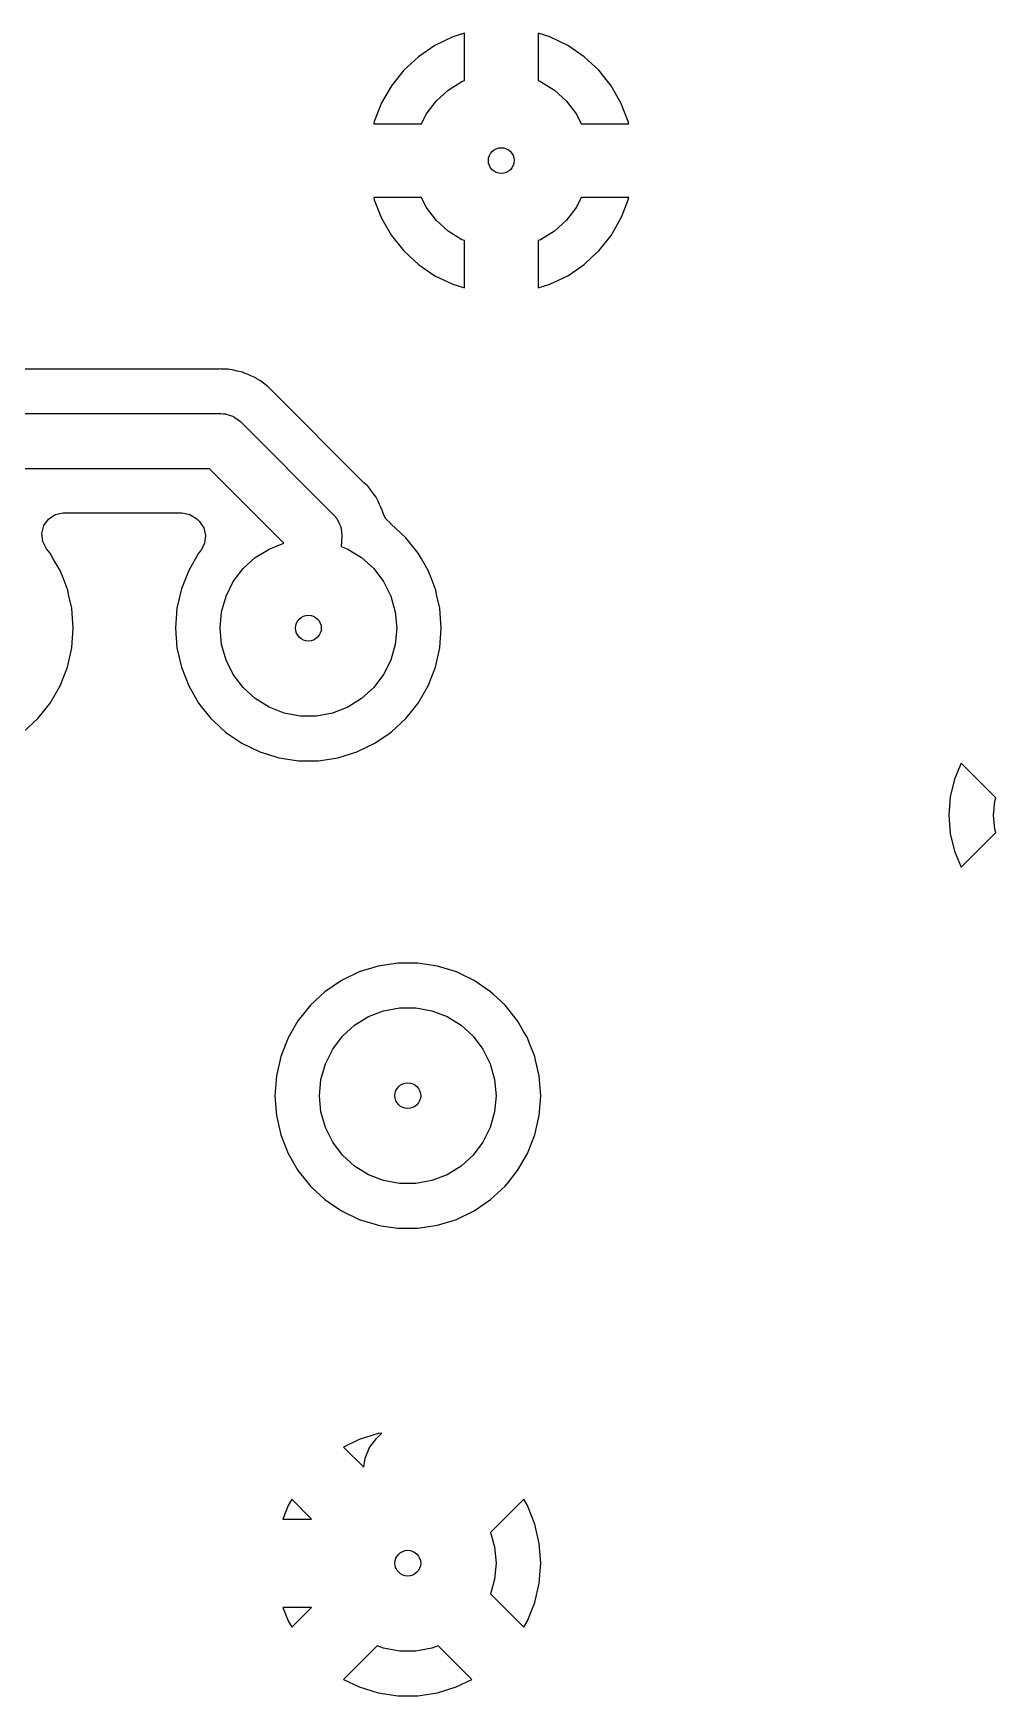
# Model space of a CAD drawing. Extents: x 0.79 to 9.84, y -6.5 to -0.79.
# Drawn here: x 3.587 to 4.102, y -3.358 to -2.469 of the extents above; entities that cross this region are included whole.
import ezdxf

# ---------------------------------------------------------------- set-up
doc = ezdxf.new("R2010")
doc.units = 0
doc.header["$MEASUREMENT"] = 0
doc.layers.add('BLACK', color=7, linetype='CONTINUOUS')

msp = doc.modelspace()

# ---------------------------------------------------------------- linework, layer by layer
at = {"layer": 'BLACK', "linetype": 'CONTINUOUS'}
for p, q in [((3.81144, -2.47125), (3.80187, -2.47586)), ((3.81772, -2.46931), (3.81144, -2.47125)), ((3.81144, -2.47125), (3.81144, -2.47125)), ((3.81772, -2.49458), (3.81772, -2.46931)), ((3.86336, -2.47125), (3.85709, -2.46931)), ((3.85709, -2.46931), (3.85709, -2.49458)), ((3.87293, -2.47586), (3.86336, -2.47125)), ((3.80187, -2.47586), (3.79309, -2.48184)), ((3.80187, -2.47586), (3.80187, -2.47586)), ((3.88171, -2.48184), (3.87293, -2.47586)), ((3.87293, -2.47586), (3.87293, -2.47586)), ((3.78531, -2.48907), (3.77869, -2.49737)), ((3.79309, -2.48184), (3.78531, -2.48907)), ((3.78531, -2.48907), (3.78531, -2.48907)), ((3.79309, -2.48184), (3.79309, -2.48184)), ((3.8895, -2.48907), (3.88171, -2.48184)), ((3.89612, -2.49737), (3.8895, -2.48907)), ((3.8895, -2.48907), (3.8895, -2.48907)), ((3.77868, -2.49737), (3.77337, -2.50657)), ((3.77869, -2.49737), (3.77868, -2.49737)), ((3.80893, -2.4997), (3.81634, -2.49511)), ((3.81634, -2.49511), (3.81772, -2.49458)), ((3.85709, -2.49458), (3.85846, -2.49511)), ((3.85846, -2.49511), (3.86587, -2.4997)), ((3.90143, -2.50657), (3.89612, -2.49737)), ((3.89612, -2.49737), (3.89612, -2.49737)), ((3.77337, -2.50657), (3.76949, -2.51645)), ((3.77337, -2.50657), (3.77337, -2.50657)), ((3.79723, -2.51253), (3.80249, -2.50557)), ((3.80249, -2.50557), (3.80893, -2.4997)), ((3.86587, -2.4997), (3.87232, -2.50557)), ((3.87232, -2.50557), (3.87757, -2.51253)), ((3.90531, -2.51645), (3.90143, -2.50657)), ((3.90143, -2.50657), (3.90143, -2.50657)), ((3.79465, -2.51772), (3.79723, -2.51253)), ((3.87757, -2.51253), (3.88015, -2.51772)), ((3.76949, -2.51646), (3.76921, -2.51772)), ((3.76921, -2.51772), (3.79465, -2.51772)), ((3.76921, -2.51772), (3.76921, -2.51772)), ((3.76949, -2.51645), (3.76949, -2.51646)), ((3.88015, -2.51772), (3.9056, -2.51772)), ((3.90531, -2.51646), (3.90531, -2.51645)), ((3.9056, -2.51772), (3.90531, -2.51646)), ((3.9056, -2.51772), (3.9056, -2.51772)), ((3.79465, -2.55709), (3.76921, -2.55709)), ((3.76921, -2.55709), (3.76949, -2.55835)), ((3.76949, -2.55835), (3.76949, -2.55835)), ((3.76949, -2.55835), (3.77337, -2.56824)), ((3.79723, -2.56227), (3.79465, -2.55709)), ((3.88015, -2.55709), (3.87757, -2.56227)), ((3.9056, -2.55709), (3.88015, -2.55709)), ((3.90163, -2.56772), (3.90531, -2.55835)), ((3.90531, -2.55835), (3.9056, -2.55709)), ((3.90531, -2.55835), (3.90531, -2.55835)), ((3.77337, -2.56824), (3.77337, -2.56824)), ((3.77337, -2.56824), (3.77868, -2.57743)), ((3.80249, -2.56923), (3.79723, -2.56227)), ((3.87757, -2.56227), (3.87232, -2.56923)), ((3.89612, -2.57743), (3.90143, -2.56824)), ((3.90143, -2.56824), (3.90163, -2.56772)), ((3.90143, -2.56824), (3.90143, -2.56824)), ((3.77868, -2.57743), (3.77869, -2.57743)), ((3.77869, -2.57743), (3.78531, -2.58574)), ((3.80893, -2.5751), (3.80249, -2.56923)), ((3.81634, -2.57969), (3.80893, -2.5751)), ((3.86587, -2.5751), (3.85846, -2.57969)), ((3.87232, -2.56923), (3.86587, -2.5751)), ((3.8895, -2.58574), (3.89612, -2.57743)), ((3.89612, -2.57743), (3.89612, -2.57743)), ((3.78531, -2.58574), (3.78531, -2.58574)), ((3.78531, -2.58574), (3.79309, -2.59296)), ((3.81772, -2.58022), (3.81634, -2.57969)), ((3.81772, -2.60549), (3.81772, -2.58022)), ((3.85846, -2.57969), (3.85709, -2.58022)), ((3.85709, -2.58022), (3.85709, -2.60549)), ((3.8861, -2.58889), (3.8895, -2.58574)), ((3.8895, -2.58574), (3.8895, -2.58574)), ((3.79309, -2.59296), (3.79309, -2.59296)), ((3.79309, -2.59296), (3.80187, -2.59895)), ((3.87293, -2.59895), (3.88171, -2.59296)), ((3.88171, -2.59296), (3.8861, -2.58889)), ((3.80187, -2.59895), (3.80187, -2.59895)), ((3.80187, -2.59895), (3.81144, -2.60355)), ((3.81144, -2.60355), (3.81772, -2.60549)), ((3.85709, -2.60549), (3.86336, -2.60355)), ((3.86336, -2.60355), (3.87293, -2.59895)), ((3.87293, -2.59895), (3.87293, -2.59895)), ((3.68422, -2.649), (3.34384, -2.649)), ((3.68571, -2.6489), (3.68422, -2.649)), ((3.68609, -2.64885), (3.68571, -2.6489)), ((3.68642, -2.64881), (3.68609, -2.64885)), ((3.68723, -2.64887), (3.68642, -2.64881)), ((3.68642, -2.64881), (3.68642, -2.64881)), ((3.68842, -2.64896), (3.68723, -2.64887)), ((3.68931, -2.649), (3.68842, -2.64896)), ((3.69131, -2.649), (3.68931, -2.649)), ((3.69202, -2.64914), (3.69131, -2.649)), ((3.69131, -2.649), (3.69131, -2.649)), ((3.69349, -2.64935), (3.69202, -2.64914)), ((3.69421, -2.6494), (3.69349, -2.64935)), ((3.69613, -2.64995), (3.69421, -2.6494)), ((3.69421, -2.6494), (3.69421, -2.6494)), ((3.697, -2.65017), (3.69613, -2.64995)), ((3.69896, -2.65057), (3.697, -2.65017)), ((3.69905, -2.65061), (3.69896, -2.65057)), ((3.69962, -2.65085), (3.69905, -2.65061)), ((3.70103, -2.65135), (3.69962, -2.65085)), ((3.70172, -2.65155), (3.70103, -2.65135)), ((3.70349, -2.65248), (3.70172, -2.65155)), ((3.70172, -2.65155), (3.70172, -2.65155)), ((3.7043, -2.65286), (3.70349, -2.65248)), ((3.70614, -2.65365), (3.7043, -2.65286)), ((3.70673, -2.65406), (3.70614, -2.65365)), ((3.70614, -2.65365), (3.70614, -2.65365)), ((3.708, -2.65483), (3.70673, -2.65406)), ((3.70862, -2.65515), (3.708, -2.65483)), ((3.70864, -2.65517), (3.70862, -2.65515)), ((3.71019, -2.65643), (3.70864, -2.65517)), ((3.71091, -2.65697), (3.71019, -2.65643)), ((3.71255, -2.65811), (3.71091, -2.65697)), ((3.71387, -2.6595), (3.71255, -2.65811)), ((3.7148, -2.66048), (3.71387, -2.6595)), ((3.71501, -2.66069), (3.7148, -2.66048)), ((3.76343, -2.70911), (3.71501, -2.66069)), ((3.1374, -2.67264), (3.6874, -2.67264)), ((3.6874, -2.67264), (3.68892, -2.67276)), ((3.68892, -2.67276), (3.68923, -2.67275)), ((3.68923, -2.67275), (3.6894, -2.6728)), ((3.6894, -2.6728), (3.68983, -2.67284)), ((3.68983, -2.67284), (3.69185, -2.67353)), ((3.69185, -2.67353), (3.69389, -2.67414)), ((3.69389, -2.67414), (3.69414, -2.67432)), ((3.69414, -2.67432), (3.69443, -2.67442)), ((3.69443, -2.67442), (3.69611, -2.67572)), ((3.69611, -2.67572), (3.69784, -2.67696)), ((3.69784, -2.67696), (3.74784, -2.72696)), ((3.68129, -2.70217), (3.14352, -2.70217)), ((3.72115, -2.74203), (3.68129, -2.70217)), ((3.76397, -2.70963), (3.76343, -2.70911)), ((3.7657, -2.71115), (3.76397, -2.70963)), ((3.76595, -2.71148), (3.7657, -2.71115)), ((3.76703, -2.71271), (3.76595, -2.71148)), ((3.76732, -2.71301), (3.76703, -2.71271)), ((3.76859, -2.71493), (3.76732, -2.71301)), ((3.76732, -2.71301), (3.76732, -2.71301)), ((3.76732, -2.71301), (3.76732, -2.71301)), ((3.76902, -2.71554), (3.76859, -2.71493)), ((3.77041, -2.71738), (3.76902, -2.71554)), ((3.77059, -2.71776), (3.77041, -2.71738)), ((3.77139, -2.71918), (3.77059, -2.71776)), ((3.77162, -2.71953), (3.77139, -2.71918)), ((3.77233, -2.72131), (3.77162, -2.71953)), ((3.59272, -2.73261), (3.59523, -2.72909)), ((3.59523, -2.72909), (3.59885, -2.72672)), ((3.59885, -2.72672), (3.60308, -2.72581)), ((3.60308, -2.72581), (3.60339, -2.72581)), ((3.60339, -2.72581), (3.66662, -2.72581)), ((3.66662, -2.72581), (3.67087, -2.7266)), ((3.67087, -2.7266), (3.67455, -2.72888)), ((3.67455, -2.72888), (3.67494, -2.72925)), ((3.74784, -2.72696), (3.74942, -2.72882)), ((3.74942, -2.72882), (3.74949, -2.72897)), ((3.74949, -2.72897), (3.7496, -2.72908)), ((3.7496, -2.72908), (3.75055, -2.73115)), ((3.77247, -2.72167), (3.77233, -2.72131)), ((3.77277, -2.72236), (3.77247, -2.72167)), ((3.77376, -2.72444), (3.77277, -2.72236)), ((3.7738, -2.72457), (3.77376, -2.72444)), ((3.77386, -2.72484), (3.7738, -2.72457)), ((3.77436, -2.7264), (3.77386, -2.72484)), ((3.77443, -2.72658), (3.77436, -2.7264)), ((3.77567, -2.72888), (3.77443, -2.72658)), ((3.77828, -2.73148), (3.77567, -2.72888)), ((3.59165, -2.7368), (3.59272, -2.73261)), ((3.59216, -2.7411), (3.59165, -2.7368)), ((3.67494, -2.72925), (3.67586, -2.73017)), ((3.67586, -2.73017), (3.6783, -2.73374)), ((3.6783, -2.73374), (3.67929, -2.73795)), ((3.67929, -2.73795), (3.67869, -2.74223)), ((3.75055, -2.73115), (3.75155, -2.73319)), ((3.75155, -2.73319), (3.75157, -2.73335)), ((3.75157, -2.73335), (3.75164, -2.7335)), ((3.75164, -2.7335), (3.75187, -2.73576)), ((3.75187, -2.73576), (3.75215, -2.73801)), ((3.77823, -2.73155), (3.77828, -2.73148)), ((3.77857, -2.73183), (3.77823, -2.73155)), ((3.78636, -2.73905), (3.77857, -2.73183)), ((3.59419, -2.74492), (3.59216, -2.7411)), ((3.59613, -2.74736), (3.59419, -2.74492)), ((3.67674, -2.74583), (3.67552, -2.74736)), ((3.67869, -2.74223), (3.67674, -2.74583)), ((3.70578, -2.7497), (3.71319, -2.74511)), ((3.71319, -2.74511), (3.72115, -2.74203)), ((3.75214, -2.73833), (3.75179, -2.74375)), ((3.75179, -2.74375), (3.75531, -2.74511)), ((3.75215, -2.73801), (3.75212, -2.73817)), ((3.75212, -2.73817), (3.75214, -2.73833)), ((3.75531, -2.74511), (3.76272, -2.7497)), ((3.79298, -2.74736), (3.78636, -2.73905)), ((3.59781, -2.75026), (3.59613, -2.74736)), ((3.59613, -2.74736), (3.59613, -2.74736)), ((3.59613, -2.74736), (3.59613, -2.74736)), ((3.60145, -2.75656), (3.59781, -2.75026)), ((3.67552, -2.74736), (3.67021, -2.75656)), ((3.69408, -2.76253), (3.69934, -2.75557)), ((3.69934, -2.75557), (3.70578, -2.7497)), ((3.76272, -2.7497), (3.76917, -2.75557)), ((3.76917, -2.75557), (3.77442, -2.76253)), ((3.79466, -2.75026), (3.79298, -2.74736)), ((3.79298, -2.74736), (3.79298, -2.74736)), ((3.79298, -2.74736), (3.79298, -2.74736)), ((3.7983, -2.75656), (3.79466, -2.75026)), ((3.60303, -2.76059), (3.60145, -2.75656)), ((3.60145, -2.75656), (3.60145, -2.75656)), ((3.60521, -2.76616), (3.60303, -2.76059)), ((3.67021, -2.75656), (3.66633, -2.76645)), ((3.67021, -2.75656), (3.67021, -2.75656)), ((3.6902, -2.77034), (3.69408, -2.76253)), ((3.77442, -2.76253), (3.77831, -2.77034)), ((3.79988, -2.76059), (3.7983, -2.75656)), ((3.7983, -2.75656), (3.7983, -2.75656)), ((3.80206, -2.76616), (3.79988, -2.76059)), ((3.60533, -2.76645), (3.60521, -2.76616)), ((3.60617, -2.77016), (3.60533, -2.76645)), ((3.60769, -2.77681), (3.60617, -2.77016)), ((3.66633, -2.76645), (3.66396, -2.77681)), ((3.68781, -2.77872), (3.6902, -2.77034)), ((3.77831, -2.77034), (3.78069, -2.77872)), ((3.80218, -2.76645), (3.80206, -2.76616)), ((3.80302, -2.77016), (3.80218, -2.76645)), ((3.80454, -2.77681), (3.80302, -2.77016)), ((3.60849, -2.7874), (3.60769, -2.77681)), ((3.66396, -2.77681), (3.66317, -2.7874)), ((3.68701, -2.7874), (3.68781, -2.77872)), ((3.78069, -2.77872), (3.7815, -2.7874)), ((3.80534, -2.7874), (3.80454, -2.77681)), ((3.60769, -2.798), (3.60849, -2.7874)), ((3.66317, -2.7874), (3.66396, -2.798)), ((3.68781, -2.79608), (3.68701, -2.7874)), ((3.7815, -2.7874), (3.78069, -2.79608)), ((3.80454, -2.798), (3.80534, -2.7874)), ((3.60533, -2.80835), (3.60769, -2.798)), ((3.66396, -2.798), (3.66633, -2.80835)), ((3.6902, -2.80447), (3.68781, -2.79608)), ((3.78069, -2.79608), (3.77831, -2.80447)), ((3.80218, -2.80835), (3.80454, -2.798)), ((3.60145, -2.81824), (3.60533, -2.80835)), ((3.66633, -2.80835), (3.67021, -2.81824)), ((3.69408, -2.81227), (3.6902, -2.80447)), ((3.77831, -2.80447), (3.77442, -2.81227)), ((3.7983, -2.81824), (3.80218, -2.80835)), ((3.69934, -2.81923), (3.69408, -2.81227)), ((3.77442, -2.81227), (3.76917, -2.81923)), ((3.59613, -2.82744), (3.60145, -2.81824)), ((3.67021, -2.81824), (3.67021, -2.81824)), ((3.67021, -2.81824), (3.67552, -2.82745)), ((3.70578, -2.8251), (3.69934, -2.81923)), ((3.71319, -2.82969), (3.70578, -2.8251)), ((3.76272, -2.8251), (3.75531, -2.82969)), ((3.76917, -2.81923), (3.76272, -2.8251)), ((3.79298, -2.82744), (3.7983, -2.81824)), ((3.58172, -2.84298), (3.58951, -2.83575)), ((3.58951, -2.83575), (3.59253, -2.83196)), ((3.59253, -2.83196), (3.59613, -2.82745)), ((3.59613, -2.82745), (3.59613, -2.82744)), ((3.59613, -2.82745), (3.59613, -2.82745)), ((3.67552, -2.82745), (3.68214, -2.83575)), ((3.68214, -2.83575), (3.68392, -2.8374)), ((3.72132, -2.83284), (3.71319, -2.82969)), ((3.72989, -2.83444), (3.72132, -2.83284)), ((3.73861, -2.83444), (3.72989, -2.83444)), ((3.74718, -2.83284), (3.73861, -2.83444)), ((3.75531, -2.82969), (3.74718, -2.83284)), ((3.77857, -2.84298), (3.78636, -2.83575)), ((3.78636, -2.83575), (3.78938, -2.83196)), ((3.78938, -2.83196), (3.78952, -2.83179)), ((3.78952, -2.83179), (3.79298, -2.82745)), ((3.79298, -2.82745), (3.79298, -2.82744)), ((3.79298, -2.82745), (3.79298, -2.82745)), ((3.68392, -2.8374), (3.68993, -2.84298)), ((3.68993, -2.84298), (3.69226, -2.84456)), ((3.69226, -2.84456), (3.69871, -2.84896)), ((3.76979, -2.84896), (3.77857, -2.84298)), ((3.69871, -2.84896), (3.69871, -2.84896)), ((3.69871, -2.84896), (3.69871, -2.84896)), ((3.69871, -2.84896), (3.70828, -2.85357)), ((3.76022, -2.85357), (3.76979, -2.84896)), ((3.70828, -2.85357), (3.70828, -2.85357)), ((3.70828, -2.85357), (3.70828, -2.85357)), ((3.70828, -2.85357), (3.71237, -2.85483)), ((3.71237, -2.85483), (3.71843, -2.8567)), ((3.71843, -2.8567), (3.71843, -2.8567)), ((3.71843, -2.8567), (3.71843, -2.8567)), ((3.71843, -2.8567), (3.72096, -2.85709)), ((3.72096, -2.85709), (3.72894, -2.85829)), ((3.72894, -2.85829), (3.72894, -2.85829)), ((3.72894, -2.85829), (3.72894, -2.85829)), ((3.72894, -2.85829), (3.73956, -2.85829)), ((3.73956, -2.85829), (3.75007, -2.8567)), ((3.73956, -2.85829), (3.73956, -2.85829)), ((3.75007, -2.8567), (3.76022, -2.85357)), ((4.08336, -2.85963), (4.07982, -2.86818)), ((4.10187, -2.87813), (4.08336, -2.85963)), ((4.08336, -2.85963), (4.08336, -2.85963)), ((4.07982, -2.86818), (4.07754, -2.87767)), ((4.07754, -2.87767), (4.07678, -2.8874)), ((4.07754, -2.87767), (4.07754, -2.87767)), ((4.10059, -2.8874), (4.10133, -2.87991)), ((4.10133, -2.87991), (4.10187, -2.87813)), ((4.07678, -2.8874), (4.07678, -2.8874)), ((4.07678, -2.8874), (4.07754, -2.89713)), ((4.10133, -2.89489), (4.10059, -2.8874)), ((4.07754, -2.89713), (4.07754, -2.89713)), ((4.07754, -2.89713), (4.07982, -2.90662)), ((4.08336, -2.91518), (4.10187, -2.89667)), ((4.10187, -2.89667), (4.10133, -2.89489)), ((4.07982, -2.90662), (4.08336, -2.91518)), ((4.08336, -2.91518), (4.08336, -2.91518)), ((3.77158, -2.9681), (3.76143, -2.97123)), ((3.78209, -2.96652), (3.77158, -2.9681)), ((3.77158, -2.9681), (3.77158, -2.9681)), ((3.79271, -2.96652), (3.78209, -2.96652)), ((3.78209, -2.96652), (3.78209, -2.96652)), ((3.80322, -2.9681), (3.79271, -2.96652)), ((3.79271, -2.96652), (3.79271, -2.96652)), ((3.81337, -2.97123), (3.80322, -2.9681)), ((3.80322, -2.9681), (3.80322, -2.9681)), ((3.75186, -2.97584), (3.74308, -2.98183)), ((3.76143, -2.97123), (3.75186, -2.97584)), ((3.75186, -2.97584), (3.75186, -2.97584)), ((3.76143, -2.97123), (3.76143, -2.97123)), ((3.81561, -2.97231), (3.81337, -2.97123)), ((3.81337, -2.97123), (3.81337, -2.97123)), ((3.81337, -2.97123), (3.81337, -2.97123)), ((3.81337, -2.97123), (3.81337, -2.97123)), ((3.82294, -2.97584), (3.81561, -2.97231)), ((3.83172, -2.98183), (3.82294, -2.97584)), ((3.74308, -2.98183), (3.73529, -2.98905)), ((3.74308, -2.98183), (3.74308, -2.98183)), ((3.83304, -2.98305), (3.83172, -2.98183)), ((3.83172, -2.98183), (3.83172, -2.98183)), ((3.83951, -2.98905), (3.83304, -2.98305)), ((3.73529, -2.98905), (3.72867, -2.99736)), ((3.75893, -2.9997), (3.76634, -2.99511)), ((3.76634, -2.99511), (3.77447, -2.99196)), ((3.77447, -2.99196), (3.78304, -2.99036)), ((3.78304, -2.99036), (3.79176, -2.99036)), ((3.79176, -2.99036), (3.80033, -2.99196)), ((3.80033, -2.99196), (3.80846, -2.99511)), ((3.80846, -2.99511), (3.81587, -2.9997)), ((3.84613, -2.99736), (3.83951, -2.98905)), ((3.72867, -2.99736), (3.72336, -3.00656)), ((3.75249, -3.00557), (3.75893, -2.9997)), ((3.81587, -2.9997), (3.82232, -3.00557)), ((3.849, -3.00231), (3.84613, -2.99736)), ((3.84613, -2.99736), (3.84613, -2.99736)), ((3.84613, -2.99736), (3.84613, -2.99736)), ((3.85145, -3.00656), (3.849, -3.00231)), ((3.72336, -3.00656), (3.71947, -3.01645)), ((3.72336, -3.00656), (3.72336, -3.00656)), ((3.74335, -3.02034), (3.74723, -3.01253)), ((3.74723, -3.01253), (3.75249, -3.00557)), ((3.82232, -3.00557), (3.82757, -3.01253)), ((3.82757, -3.01253), (3.83146, -3.02034)), ((3.85257, -3.00942), (3.85145, -3.00656)), ((3.85145, -3.00656), (3.85145, -3.00656)), ((3.85501, -3.01565), (3.85257, -3.00942)), ((3.71947, -3.01645), (3.71711, -3.02681)), ((3.74096, -3.02872), (3.74335, -3.02034)), ((3.83146, -3.02034), (3.83384, -3.02872)), ((3.85533, -3.01645), (3.85501, -3.01565)), ((3.85577, -3.01837), (3.85533, -3.01645)), ((3.85769, -3.02681), (3.85577, -3.01837)), ((3.71711, -3.02681), (3.71632, -3.0374)), ((3.74016, -3.0374), (3.74096, -3.02872)), ((3.83384, -3.02872), (3.83465, -3.0374)), ((3.85849, -3.0374), (3.85769, -3.02681)), ((3.71632, -3.0374), (3.71711, -3.048)), ((3.74096, -3.04608), (3.74016, -3.0374)), ((3.83465, -3.0374), (3.83384, -3.04608)), ((3.85769, -3.048), (3.85849, -3.0374)), ((3.71711, -3.048), (3.71947, -3.05835)), ((3.74335, -3.05447), (3.74096, -3.04608)), ((3.83384, -3.04608), (3.83146, -3.05447)), ((3.85533, -3.05835), (3.85769, -3.048)), ((3.74723, -3.06227), (3.74335, -3.05447)), ((3.83146, -3.05447), (3.82757, -3.06227)), ((3.71947, -3.05835), (3.72336, -3.06824)), ((3.75249, -3.06923), (3.74723, -3.06227)), ((3.82757, -3.06227), (3.82232, -3.06923)), ((3.85145, -3.06824), (3.85533, -3.05835)), ((3.72336, -3.06824), (3.72336, -3.06824)), ((3.72336, -3.06824), (3.72867, -3.07745)), ((3.75893, -3.0751), (3.75249, -3.06923)), ((3.76634, -3.07969), (3.75893, -3.0751)), ((3.81587, -3.0751), (3.80846, -3.07969)), ((3.82232, -3.06923), (3.81587, -3.0751)), ((3.84613, -3.07744), (3.85145, -3.06824)), ((3.72867, -3.07745), (3.73529, -3.08575)), ((3.77447, -3.08284), (3.76634, -3.07969)), ((3.78304, -3.08444), (3.77447, -3.08284)), ((3.79176, -3.08444), (3.78304, -3.08444)), ((3.80033, -3.08284), (3.79176, -3.08444)), ((3.80846, -3.07969), (3.80033, -3.08284)), ((3.83951, -3.08575), (3.84047, -3.08455)), ((3.84047, -3.08455), (3.84613, -3.07745)), ((3.84613, -3.07745), (3.84613, -3.07744)), ((3.84613, -3.07745), (3.84613, -3.07745)), ((3.73529, -3.08575), (3.73829, -3.08854)), ((3.73829, -3.08854), (3.74308, -3.09298)), ((3.74308, -3.09298), (3.74594, -3.09493)), ((3.82294, -3.09896), (3.83172, -3.09298)), ((3.83172, -3.09298), (3.83951, -3.08575)), ((3.74594, -3.09493), (3.75186, -3.09896)), ((3.75186, -3.09896), (3.75186, -3.09896)), ((3.75186, -3.09896), (3.75186, -3.09896)), ((3.75186, -3.09896), (3.76143, -3.10357)), ((3.81337, -3.10357), (3.82294, -3.09896)), ((3.76143, -3.10357), (3.76143, -3.10357)), ((3.76143, -3.10357), (3.76143, -3.10357)), ((3.76143, -3.10357), (3.77046, -3.10636)), ((3.77046, -3.10636), (3.77158, -3.1067)), ((3.77158, -3.1067), (3.77158, -3.1067)), ((3.77158, -3.1067), (3.77158, -3.1067)), ((3.77158, -3.1067), (3.77311, -3.10693)), ((3.77311, -3.10693), (3.78209, -3.10829)), ((3.78209, -3.10829), (3.78209, -3.10829)), ((3.78209, -3.10829), (3.78209, -3.10829)), ((3.78209, -3.10829), (3.79271, -3.10829)), ((3.79271, -3.10829), (3.80322, -3.1067)), ((3.79271, -3.10829), (3.79271, -3.10829)), ((3.80322, -3.1067), (3.81337, -3.10357)), ((3.7707, -3.2207), (3.77358, -3.21782)), ((3.77358, -3.21782), (3.77159, -3.21812)), ((3.76144, -3.22125), (3.7531, -3.22526)), ((3.7531, -3.22526), (3.76395, -3.23611)), ((3.77159, -3.21812), (3.76144, -3.22125)), ((3.76144, -3.22125), (3.76144, -3.22125)), ((3.76458, -3.23129), (3.76694, -3.22559)), ((3.76694, -3.22559), (3.7707, -3.2207)), ((3.77159, -3.21812), (3.77159, -3.21812)), ((3.76395, -3.23611), (3.76458, -3.23129)), ((3.72533, -3.25317), (3.72337, -3.25657)), ((3.73594, -3.26378), (3.72533, -3.25317)), ((3.84947, -3.25317), (3.83164, -3.271)), ((3.85143, -3.25657), (3.84947, -3.25317)), ((3.72337, -3.25657), (3.72054, -3.26378)), ((3.72337, -3.25657), (3.72337, -3.25657)), ((3.85531, -3.26645), (3.85143, -3.25657)), ((3.72054, -3.26378), (3.73594, -3.26378)), ((3.83164, -3.271), (3.83384, -3.27872)), ((3.85767, -3.27681), (3.85531, -3.26645)), ((3.83384, -3.27872), (3.83465, -3.2874)), ((3.85847, -3.2874), (3.85767, -3.27681)), ((3.83465, -3.2874), (3.83384, -3.29608)), ((3.85767, -3.29799), (3.85847, -3.2874)), ((3.83384, -3.29608), (3.83164, -3.30381)), ((3.85531, -3.30835), (3.85767, -3.29799)), ((3.83164, -3.30381), (3.84947, -3.32163)), ((3.72054, -3.31102), (3.72337, -3.31824)), ((3.73594, -3.31102), (3.72054, -3.31102)), ((3.72533, -3.32163), (3.73594, -3.31102)), ((3.85143, -3.31824), (3.85531, -3.30835)), ((3.72337, -3.31824), (3.72337, -3.31824)), ((3.72337, -3.31824), (3.72533, -3.32163)), ((3.84947, -3.32163), (3.85143, -3.31824)), ((3.7711, -3.33154), (3.7531, -3.34954)), ((3.77447, -3.33284), (3.7711, -3.33154)), ((3.78304, -3.33444), (3.77447, -3.33284)), ((3.80033, -3.33284), (3.79176, -3.33444)), ((3.8037, -3.33154), (3.80033, -3.33284)), ((3.8217, -3.34954), (3.8037, -3.33154)), ((3.79176, -3.33444), (3.78304, -3.33444)), ((3.7531, -3.34954), (3.76144, -3.35355)), ((3.81336, -3.35355), (3.8217, -3.34954)), ((3.76144, -3.35355), (3.77159, -3.35668)), ((3.77159, -3.35668), (3.77159, -3.35668)), ((3.77159, -3.35668), (3.78209, -3.35827)), ((3.78209, -3.35827), (3.78209, -3.35827)), ((3.78209, -3.35827), (3.79271, -3.35827)), ((3.79271, -3.35827), (3.80321, -3.35668)), ((3.79271, -3.35827), (3.79271, -3.35827)), ((3.80321, -3.35668), (3.80322, -3.35668)), ((3.80322, -3.35668), (3.81336, -3.35355)), ((3.81336, -3.35355), (3.81336, -3.35355))]:
    msp.add_line(p, q, dxfattribs=at)
at = {"layer": 'BLACK'}
for centre in [(3.8374, -2.5374), (3.73425, -2.7874), (3.7874, -3.0374), (3.7874, -3.2874)]:
    msp.add_circle(centre, 0.00689, dxfattribs=at)

doc.saveas('drawing.dxf')
